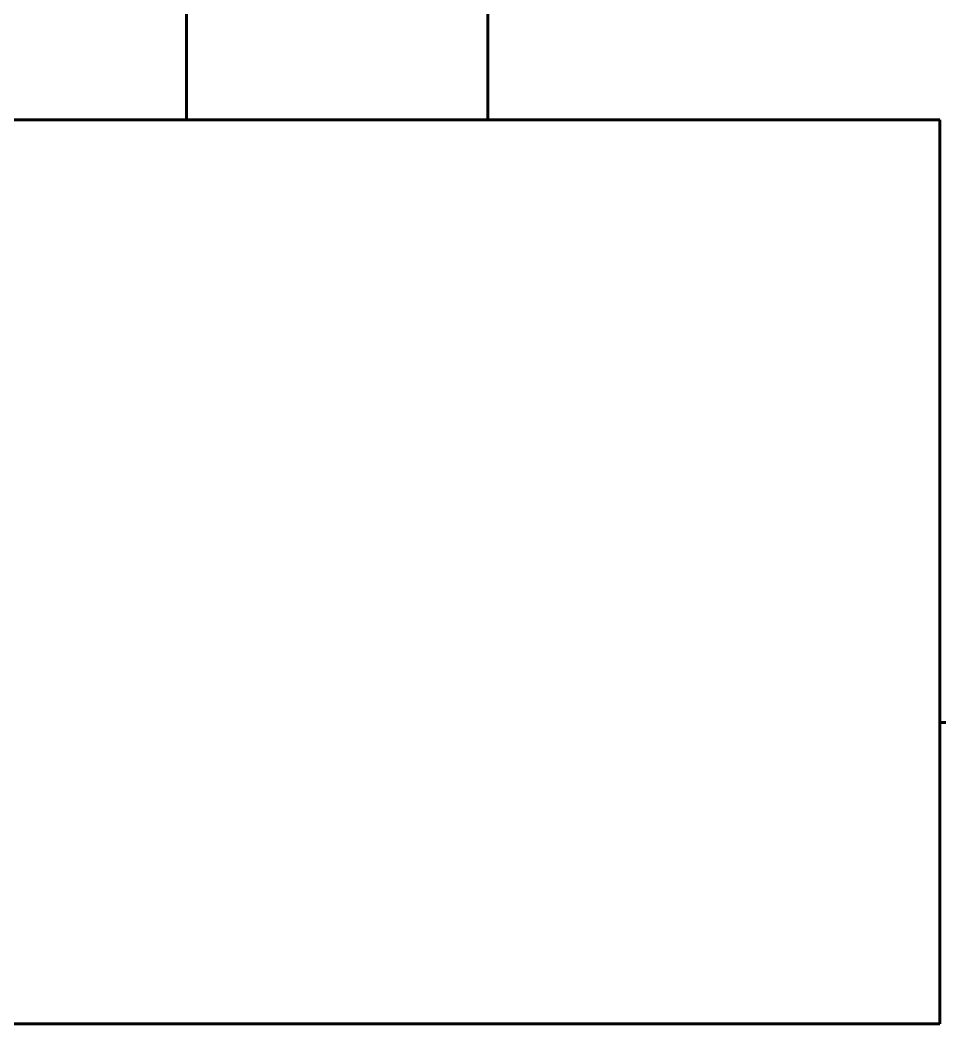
# Model space of a CAD drawing. Extents: x 0 to 297, y 0 to 292.
# Drawn here: x 216.812 to 218.338, y 63.786 to 65.451 of the extents above; entities that cross this region are included whole.
import ezdxf

# ---------------------------------------------------------------- set-up
doc = ezdxf.new("R2010")
doc.units = 0
doc.header["$MEASUREMENT"] = 0
doc.linetypes.add('K5LT_BASIC', pattern=[0])
doc.layers.add('Системный слой', color=7, linetype='Continuous')

# ---------------------------------------------------------------- blocks, each defined once
blk = doc.blocks.new('*U')
at = {"layer": 'Системный слой', "linetype": 'K5LT_BASIC', "lineweight": 60}
for p, q in [((218.3378, 65.2856), (216.3378, 65.2856)), ((218.3378, 65.2856), (216.3378, 65.2856)), ((218.3378, 65.2856), (216.3378, 65.2856)), ((218.3378, 65.2856), (216.3378, 65.2856)), ((218.3378, 63.7856), (218.3378, 65.2856)), ((218.3378, 63.7856), (218.3378, 65.2856)), ((218.3378, 63.7856), (218.3378, 65.2856)), ((218.3378, 63.7856), (218.3378, 65.2856)), ((216.3378, 63.7856), (218.3378, 63.7856)), ((216.3378, 63.7856), (218.3378, 63.7856)), ((216.3378, 63.7856), (218.3378, 63.7856)), ((216.3378, 63.7856), (218.3378, 63.7856))]:
    blk.add_line(p, q, dxfattribs=at)

msp = doc.modelspace()

# ---------------------------------------------------------------- linework, layer by layer
at = {"layer": 'Системный слой', "linetype": 'K5LT_BASIC', "lineweight": 60}
for p, q in [((217.0876, 65.2856), (217.0876, 85.2856)), ((217.5876, 65.2853), (217.5876, 85.2856)), ((217.0876, 78.2853), (217.0876, 65.2856)), ((217.5876, 65.2853), (217.5876, 78.2853)), ((218.3378, 65.2856), (216.3378, 65.2856)), ((216.3378, 65.2856), (218.3378, 65.2856)), ((218.3378, 65.2856), (216.3378, 65.2856)), ((216.3378, 65.2856), (218.3378, 65.2856)), ((216.3378, 65.2856), (218.3378, 65.2856)), ((218.3378, 65.2856), (216.3378, 65.2856)), ((216.3378, 65.2856), (218.3378, 65.2856)), ((216.3378, 65.2856), (218.3378, 65.2856)), ((218.3378, 65.2856), (218.3378, 63.7856)), ((218.3378, 65.2856), (218.3378, 63.7856)), ((218.3378, 65.2856), (218.3378, 63.7856)), ((218.3378, 65.2856), (218.3378, 63.7856)), ((218.3378, 65.2856), (218.3378, 63.7856)), ((218.3378, 65.2856), (218.3378, 63.7856)), ((218.3378, 65.2856), (218.3378, 63.7856)), ((218.3378, 65.2856), (218.3378, 63.7856)), ((218.3378, 65.2856), (218.3378, 63.7856)), ((218.3378, 65.2856), (218.3378, 63.7856)), ((218.3378, 65.2856), (218.3378, 63.7856)), ((224.3378, 64.2856), (218.3378, 64.2856)), ((218.3378, 63.7856), (216.3378, 63.7856)), ((216.3378, 63.7856), (218.3378, 63.7856)), ((218.3378, 63.7856), (216.3378, 63.7856)), ((218.3378, 63.7856), (216.3378, 63.7856)), ((216.3378, 63.7856), (218.3378, 63.7856)), ((218.3378, 63.7856), (216.3378, 63.7856)), ((216.3378, 63.7856), (218.3378, 63.7856)), ((218.3378, 63.7856), (216.3378, 63.7856)), ((216.3378, 63.7856), (218.3378, 63.7856)), ((218.3378, 63.7856), (216.3378, 63.7856)), ((216.3378, 63.7856), (218.3378, 63.7856)), ((217.5878, 63.7856), (216.8378, 63.7856)), ((217.5878, 63.7856), (216.8378, 63.7856)), ((217.5878, 63.7856), (216.8378, 63.7856)), ((217.5878, 63.7856), (216.8378, 63.7856)), ((217.5878, 63.7856), (216.8378, 63.7856))]:
    msp.add_line(p, q, dxfattribs=at)

# ---------------------------------------------------------------- block references
at = {"layer": 'Системный слой'}
msp.add_blockref('*U', (0, 0), dxfattribs=at)
msp.add_blockref('*U', (0, 0), dxfattribs=at)
msp.add_blockref('*U', (0, 0), dxfattribs=at)
msp.add_blockref('*U', (0, 0), dxfattribs=at)
msp.add_blockref('*U', (0, 0), dxfattribs=at)
msp.add_blockref('*U', (0, 0), dxfattribs=at)
msp.add_blockref('*U', (0, 0), dxfattribs=at)
msp.add_blockref('*U', (0, 0), dxfattribs=at)
msp.add_blockref('*U', (0, 0), dxfattribs=at)
msp.add_blockref('*U', (0, 0), dxfattribs=at)
msp.add_blockref('*U', (0, 0), dxfattribs=at)
msp.add_blockref('*U', (0, 0), dxfattribs=at)
msp.add_blockref('*U', (0, 0), dxfattribs=at)
msp.add_blockref('*U', (0, 0), dxfattribs=at)
msp.add_blockref('*U', (0, 0), dxfattribs=at)
msp.add_blockref('*U', (0, 0), dxfattribs=at)
msp.add_blockref('*U', (0, 0), dxfattribs=at)
msp.add_blockref('*U', (0, 0), dxfattribs=at)
msp.add_blockref('*U', (0, 0), dxfattribs=at)
msp.add_blockref('*U', (0, 0), dxfattribs=at)
msp.add_blockref('*U', (0, 0), dxfattribs=at)
msp.add_blockref('*U', (0, 0), dxfattribs=at)
msp.add_blockref('*U', (0, 0), dxfattribs=at)
msp.add_blockref('*U', (0, 0), dxfattribs=at)
msp.add_blockref('*U', (0, 0), dxfattribs=at)
msp.add_blockref('*U', (0, 0), dxfattribs=at)
msp.add_blockref('*U', (0, 0), dxfattribs=at)
msp.add_blockref('*U', (0, 0), dxfattribs=at)
msp.add_blockref('*U', (0, 0), dxfattribs=at)
msp.add_blockref('*U', (0, 0), dxfattribs=at)
msp.add_blockref('*U', (0, 0), dxfattribs=at)
msp.add_blockref('*U', (0, 0), dxfattribs=at)
msp.add_blockref('*U', (0, 0), dxfattribs=at)
msp.add_blockref('*U', (0, 0), dxfattribs=at)
msp.add_blockref('*U', (0, 0), dxfattribs=at)
msp.add_blockref('*U', (0, 0), dxfattribs=at)
msp.add_blockref('*U', (0, 0), dxfattribs=at)
msp.add_blockref('*U', (0, 0), dxfattribs=at)
msp.add_blockref('*U', (0, 0), dxfattribs=at)
msp.add_blockref('*U', (0, 0), dxfattribs=at)
msp.add_blockref('*U', (0, 0), dxfattribs=at)
msp.add_blockref('*U', (0, 0), dxfattribs=at)
msp.add_blockref('*U', (0, 0), dxfattribs=at)
msp.add_blockref('*U', (0, 0), dxfattribs=at)
msp.add_blockref('*U', (0, 0), dxfattribs=at)
msp.add_blockref('*U', (0, 0), dxfattribs=at)
msp.add_blockref('*U', (0, 0), dxfattribs=at)
msp.add_blockref('*U', (0, 0), dxfattribs=at)
msp.add_blockref('*U', (0, 0), dxfattribs=at)
msp.add_blockref('*U', (0, 0), dxfattribs=at)
msp.add_blockref('*U', (0, 0), dxfattribs=at)
msp.add_blockref('*U', (0, 0), dxfattribs=at)
msp.add_blockref('*U', (0, 0), dxfattribs=at)
msp.add_blockref('*U', (0, 0), dxfattribs=at)
msp.add_blockref('*U', (0, 0), dxfattribs=at)
msp.add_blockref('*U', (0, 0), dxfattribs=at)
msp.add_blockref('*U', (0, 0), dxfattribs=at)
msp.add_blockref('*U', (0, 0), dxfattribs=at)
msp.add_blockref('*U', (0, 0), dxfattribs=at)
msp.add_blockref('*U', (0, 0), dxfattribs=at)
msp.add_blockref('*U', (0, 0), dxfattribs=at)
msp.add_blockref('*U', (0, 0), dxfattribs=at)
msp.add_blockref('*U', (0, 0), dxfattribs=at)
msp.add_blockref('*U', (0, 0), dxfattribs=at)
msp.add_blockref('*U', (0, 0), dxfattribs=at)
msp.add_blockref('*U', (0, 0), dxfattribs=at)
msp.add_blockref('*U', (0, 0), dxfattribs=at)
msp.add_blockref('*U', (0, 0), dxfattribs=at)
msp.add_blockref('*U', (0, 0), dxfattribs=at)
msp.add_blockref('*U', (0, 0), dxfattribs=at)
msp.add_blockref('*U', (0, 0), dxfattribs=at)
msp.add_blockref('*U', (0, 0), dxfattribs=at)
msp.add_blockref('*U', (0, 0), dxfattribs=at)
msp.add_blockref('*U', (0, 0), dxfattribs=at)
msp.add_blockref('*U', (0, 0), dxfattribs=at)
msp.add_blockref('*U', (0, 0), dxfattribs=at)
msp.add_blockref('*U', (0, 0), dxfattribs=at)
msp.add_blockref('*U', (0, 0), dxfattribs=at)
msp.add_blockref('*U', (0, 0), dxfattribs=at)
msp.add_blockref('*U', (0, 0), dxfattribs=at)
msp.add_blockref('*U', (0, 0), dxfattribs=at)
msp.add_blockref('*U', (0, 0), dxfattribs=at)
msp.add_blockref('*U', (0, 0), dxfattribs=at)
msp.add_blockref('*U', (0, 0), dxfattribs=at)
msp.add_blockref('*U', (0, 0), dxfattribs=at)
msp.add_blockref('*U', (0, 0), dxfattribs=at)
msp.add_blockref('*U', (0, 0), dxfattribs=at)
msp.add_blockref('*U', (0, 0), dxfattribs=at)
msp.add_blockref('*U', (0, 0), dxfattribs=at)
msp.add_blockref('*U', (0, 0), dxfattribs=at)
msp.add_blockref('*U', (0, 0), dxfattribs=at)
msp.add_blockref('*U', (0, 0), dxfattribs=at)
msp.add_blockref('*U', (0, 0), dxfattribs=at)
msp.add_blockref('*U', (0, 0), dxfattribs=at)
msp.add_blockref('*U', (0, 0), dxfattribs=at)
msp.add_blockref('*U', (0, 0), dxfattribs=at)
msp.add_blockref('*U', (0, 0), dxfattribs=at)
msp.add_blockref('*U', (0, 0), dxfattribs=at)
msp.add_blockref('*U', (0, 0), dxfattribs=at)
msp.add_blockref('*U', (0, 0), dxfattribs=at)
msp.add_blockref('*U', (0, 0), dxfattribs=at)
msp.add_blockref('*U', (0, 0), dxfattribs=at)
msp.add_blockref('*U', (0, 0), dxfattribs=at)
msp.add_blockref('*U', (0, 0), dxfattribs=at)
msp.add_blockref('*U', (0, 0), dxfattribs=at)
msp.add_blockref('*U', (0, 0), dxfattribs=at)
msp.add_blockref('*U', (0, 0), dxfattribs=at)
msp.add_blockref('*U', (0, 0), dxfattribs=at)
msp.add_blockref('*U', (0, 0), dxfattribs=at)
msp.add_blockref('*U', (0, 0), dxfattribs=at)
msp.add_blockref('*U', (0, 0), dxfattribs=at)
msp.add_blockref('*U', (0, 0), dxfattribs=at)
msp.add_blockref('*U', (0, 0), dxfattribs=at)
msp.add_blockref('*U', (0, 0), dxfattribs=at)
msp.add_blockref('*U', (0, 0), dxfattribs=at)
msp.add_blockref('*U', (0, 0), dxfattribs=at)
msp.add_blockref('*U', (0, 0), dxfattribs=at)
msp.add_blockref('*U', (0, 0), dxfattribs=at)
msp.add_blockref('*U', (0, 0), dxfattribs=at)
msp.add_blockref('*U', (0, 0), dxfattribs=at)
msp.add_blockref('*U', (0, 0), dxfattribs=at)
msp.add_blockref('*U', (0, 0), dxfattribs=at)
msp.add_blockref('*U', (0, 0), dxfattribs=at)
msp.add_blockref('*U', (0, 0), dxfattribs=at)
msp.add_blockref('*U', (0, 0), dxfattribs=at)
msp.add_blockref('*U', (0, 0), dxfattribs=at)
msp.add_blockref('*U', (0, 0), dxfattribs=at)
msp.add_blockref('*U', (0, 0), dxfattribs=at)
msp.add_blockref('*U', (0, 0), dxfattribs=at)
msp.add_blockref('*U', (0, 0), dxfattribs=at)
msp.add_blockref('*U', (0, 0), dxfattribs=at)
msp.add_blockref('*U', (0, 0), dxfattribs=at)
msp.add_blockref('*U', (0, 0), dxfattribs=at)
msp.add_blockref('*U', (0, 0), dxfattribs=at)
msp.add_blockref('*U', (0, 0), dxfattribs=at)
msp.add_blockref('*U', (0, 0), dxfattribs=at)
msp.add_blockref('*U', (0, 0), dxfattribs=at)
msp.add_blockref('*U', (0, 0), dxfattribs=at)
msp.add_blockref('*U', (0, 0), dxfattribs=at)
msp.add_blockref('*U', (0, 0), dxfattribs=at)
msp.add_blockref('*U', (0, 0), dxfattribs=at)
msp.add_blockref('*U', (0, 0), dxfattribs=at)
msp.add_blockref('*U', (0, 0), dxfattribs=at)
msp.add_blockref('*U', (0, 0), dxfattribs=at)
msp.add_blockref('*U', (0, 0), dxfattribs=at)
msp.add_blockref('*U', (0, 0), dxfattribs=at)
msp.add_blockref('*U', (0, 0), dxfattribs=at)
msp.add_blockref('*U', (0, 0), dxfattribs=at)
msp.add_blockref('*U', (0, 0), dxfattribs=at)
msp.add_blockref('*U', (0, 0), dxfattribs=at)
msp.add_blockref('*U', (0, 0), dxfattribs=at)
msp.add_blockref('*U', (0, 0), dxfattribs=at)
msp.add_blockref('*U', (0, 0), dxfattribs=at)
msp.add_blockref('*U', (0, 0), dxfattribs=at)
msp.add_blockref('*U', (0, 0), dxfattribs=at)
msp.add_blockref('*U', (0, 0), dxfattribs=at)
msp.add_blockref('*U', (0, 0), dxfattribs=at)
msp.add_blockref('*U', (0, 0), dxfattribs=at)
msp.add_blockref('*U', (0, 0), dxfattribs=at)
msp.add_blockref('*U', (0, 0), dxfattribs=at)
msp.add_blockref('*U', (0, 0), dxfattribs=at)
msp.add_blockref('*U', (0, 0), dxfattribs=at)
msp.add_blockref('*U', (0, 0), dxfattribs=at)
msp.add_blockref('*U', (0, 0), dxfattribs=at)
msp.add_blockref('*U', (0, 0), dxfattribs=at)
msp.add_blockref('*U', (0, 0), dxfattribs=at)
msp.add_blockref('*U', (0, 0), dxfattribs=at)
msp.add_blockref('*U', (0, 0), dxfattribs=at)
msp.add_blockref('*U', (0, 0), dxfattribs=at)
msp.add_blockref('*U', (0, 0), dxfattribs=at)
msp.add_blockref('*U', (0, 0), dxfattribs=at)
msp.add_blockref('*U', (0, 0), dxfattribs=at)
msp.add_blockref('*U', (0, 0), dxfattribs=at)
msp.add_blockref('*U', (0, 0), dxfattribs=at)
msp.add_blockref('*U', (0, 0), dxfattribs=at)
msp.add_blockref('*U', (0, 0), dxfattribs=at)
msp.add_blockref('*U', (0, 0), dxfattribs=at)
msp.add_blockref('*U', (0, 0), dxfattribs=at)
msp.add_blockref('*U', (0, 0), dxfattribs=at)
msp.add_blockref('*U', (0, 0), dxfattribs=at)
msp.add_blockref('*U', (0, 0), dxfattribs=at)
msp.add_blockref('*U', (0, 0), dxfattribs=at)
msp.add_blockref('*U', (0, 0), dxfattribs=at)
msp.add_blockref('*U', (0, 0), dxfattribs=at)
msp.add_blockref('*U', (0, 0), dxfattribs=at)
msp.add_blockref('*U', (0, 0), dxfattribs=at)
msp.add_blockref('*U', (0, 0), dxfattribs=at)
msp.add_blockref('*U', (0, 0), dxfattribs=at)
msp.add_blockref('*U', (0, 0), dxfattribs=at)
msp.add_blockref('*U', (0, 0), dxfattribs=at)
msp.add_blockref('*U', (0, 0), dxfattribs=at)
msp.add_blockref('*U', (0, 0), dxfattribs=at)
msp.add_blockref('*U', (0, 0), dxfattribs=at)
msp.add_blockref('*U', (0, 0), dxfattribs=at)
msp.add_blockref('*U', (0, 0), dxfattribs=at)
msp.add_blockref('*U', (0, 0), dxfattribs=at)
msp.add_blockref('*U', (0, 0), dxfattribs=at)
msp.add_blockref('*U', (0, 0), dxfattribs=at)
msp.add_blockref('*U', (0, 0), dxfattribs=at)
msp.add_blockref('*U', (0, 0), dxfattribs=at)
msp.add_blockref('*U', (0, 0), dxfattribs=at)
msp.add_blockref('*U', (0, 0), dxfattribs=at)
msp.add_blockref('*U', (0, 0), dxfattribs=at)
msp.add_blockref('*U', (0, 0), dxfattribs=at)
msp.add_blockref('*U', (0, 0), dxfattribs=at)
msp.add_blockref('*U', (0, 0), dxfattribs=at)
msp.add_blockref('*U', (0, 0), dxfattribs=at)
msp.add_blockref('*U', (0, 0), dxfattribs=at)
msp.add_blockref('*U', (0, 0), dxfattribs=at)
msp.add_blockref('*U', (0, 0), dxfattribs=at)
msp.add_blockref('*U', (0, 0), dxfattribs=at)
msp.add_blockref('*U', (0, 0), dxfattribs=at)
msp.add_blockref('*U', (0, 0), dxfattribs=at)
msp.add_blockref('*U', (0, 0), dxfattribs=at)
msp.add_blockref('*U', (0, 0), dxfattribs=at)
msp.add_blockref('*U', (0, 0), dxfattribs=at)
msp.add_blockref('*U', (0, 0), dxfattribs=at)
msp.add_blockref('*U', (0, 0), dxfattribs=at)
msp.add_blockref('*U', (0, 0), dxfattribs=at)
msp.add_blockref('*U', (0, 0), dxfattribs=at)
msp.add_blockref('*U', (0, 0), dxfattribs=at)
msp.add_blockref('*U', (0, 0), dxfattribs=at)
msp.add_blockref('*U', (0, 0), dxfattribs=at)
msp.add_blockref('*U', (0, 0), dxfattribs=at)
msp.add_blockref('*U', (0, 0), dxfattribs=at)
msp.add_blockref('*U', (0, 0), dxfattribs=at)
msp.add_blockref('*U', (0, 0), dxfattribs=at)
msp.add_blockref('*U', (0, 0), dxfattribs=at)
msp.add_blockref('*U', (0, 0), dxfattribs=at)
msp.add_blockref('*U', (0, 0), dxfattribs=at)
msp.add_blockref('*U', (0, 0), dxfattribs=at)
msp.add_blockref('*U', (0, 0), dxfattribs=at)
msp.add_blockref('*U', (0, 0), dxfattribs=at)
msp.add_blockref('*U', (0, 0), dxfattribs=at)
msp.add_blockref('*U', (0, 0), dxfattribs=at)
msp.add_blockref('*U', (0, 0), dxfattribs=at)
msp.add_blockref('*U', (0, 0), dxfattribs=at)
msp.add_blockref('*U', (0, 0), dxfattribs=at)
msp.add_blockref('*U', (0, 0), dxfattribs=at)
msp.add_blockref('*U', (0, 0), dxfattribs=at)
msp.add_blockref('*U', (0, 0), dxfattribs=at)
msp.add_blockref('*U', (0, 0), dxfattribs=at)
msp.add_blockref('*U', (0, 0), dxfattribs=at)
msp.add_blockref('*U', (0, 0), dxfattribs=at)
msp.add_blockref('*U', (0, 0), dxfattribs=at)
msp.add_blockref('*U', (0, 0), dxfattribs=at)
msp.add_blockref('*U', (0, 0), dxfattribs=at)
msp.add_blockref('*U', (0, 0), dxfattribs=at)
msp.add_blockref('*U', (0, 0), dxfattribs=at)
msp.add_blockref('*U', (0, 0), dxfattribs=at)
msp.add_blockref('*U', (0, 0), dxfattribs=at)
msp.add_blockref('*U', (0, 0), dxfattribs=at)
msp.add_blockref('*U', (0, 0), dxfattribs=at)
msp.add_blockref('*U', (0, 0), dxfattribs=at)
msp.add_blockref('*U', (0, 0), dxfattribs=at)
msp.add_blockref('*U', (0, 0), dxfattribs=at)
msp.add_blockref('*U', (0, 0), dxfattribs=at)
msp.add_blockref('*U', (0, 0), dxfattribs=at)
msp.add_blockref('*U', (0, 0), dxfattribs=at)
msp.add_blockref('*U', (0, 0), dxfattribs=at)
msp.add_blockref('*U', (0, 0), dxfattribs=at)
msp.add_blockref('*U', (0, 0), dxfattribs=at)
msp.add_blockref('*U', (0, 0), dxfattribs=at)
msp.add_blockref('*U', (0, 0), dxfattribs=at)
msp.add_blockref('*U', (0, 0), dxfattribs=at)
msp.add_blockref('*U', (0, 0), dxfattribs=at)
msp.add_blockref('*U', (0, 0), dxfattribs=at)
msp.add_blockref('*U', (0, 0), dxfattribs=at)
msp.add_blockref('*U', (0, 0), dxfattribs=at)
msp.add_blockref('*U', (0, 0), dxfattribs=at)
msp.add_blockref('*U', (0, 0), dxfattribs=at)
msp.add_blockref('*U', (0, 0), dxfattribs=at)
msp.add_blockref('*U', (0, 0), dxfattribs=at)
msp.add_blockref('*U', (0, 0), dxfattribs=at)
msp.add_blockref('*U', (0, 0), dxfattribs=at)
msp.add_blockref('*U', (0, 0), dxfattribs=at)
msp.add_blockref('*U', (0, 0), dxfattribs=at)
msp.add_blockref('*U', (0, 0), dxfattribs=at)
msp.add_blockref('*U', (0, 0), dxfattribs=at)
msp.add_blockref('*U', (0, 0), dxfattribs=at)
msp.add_blockref('*U', (0, 0), dxfattribs=at)
msp.add_blockref('*U', (0, 0), dxfattribs=at)
msp.add_blockref('*U', (0, 0), dxfattribs=at)
msp.add_blockref('*U', (0, 0), dxfattribs=at)
msp.add_blockref('*U', (0, 0), dxfattribs=at)
msp.add_blockref('*U', (0, 0), dxfattribs=at)
msp.add_blockref('*U', (0, 0), dxfattribs=at)
msp.add_blockref('*U', (0, 0), dxfattribs=at)
msp.add_blockref('*U', (0, 0), dxfattribs=at)
msp.add_blockref('*U', (0, 0), dxfattribs=at)
msp.add_blockref('*U', (0, 0), dxfattribs=at)
msp.add_blockref('*U', (0, 0), dxfattribs=at)
msp.add_blockref('*U', (0, 0), dxfattribs=at)
msp.add_blockref('*U', (0, 0), dxfattribs=at)
msp.add_blockref('*U', (0, 0), dxfattribs=at)
msp.add_blockref('*U', (0, 0), dxfattribs=at)
msp.add_blockref('*U', (0, 0), dxfattribs=at)
msp.add_blockref('*U', (0, 0), dxfattribs=at)
msp.add_blockref('*U', (0, 0), dxfattribs=at)
msp.add_blockref('*U', (0, 0), dxfattribs=at)
msp.add_blockref('*U', (0, 0), dxfattribs=at)
msp.add_blockref('*U', (0, 0), dxfattribs=at)
msp.add_blockref('*U', (0, 0), dxfattribs=at)
msp.add_blockref('*U', (0, 0), dxfattribs=at)
msp.add_blockref('*U', (0, 0), dxfattribs=at)
msp.add_blockref('*U', (0, 0), dxfattribs=at)
msp.add_blockref('*U', (0, 0), dxfattribs=at)
msp.add_blockref('*U', (0, 0), dxfattribs=at)
msp.add_blockref('*U', (0, 0), dxfattribs=at)
msp.add_blockref('*U', (0, 0), dxfattribs=at)
msp.add_blockref('*U', (0, 0), dxfattribs=at)
msp.add_blockref('*U', (0, 0), dxfattribs=at)
msp.add_blockref('*U', (0, 0), dxfattribs=at)
msp.add_blockref('*U', (0, 0), dxfattribs=at)
msp.add_blockref('*U', (0, 0), dxfattribs=at)
msp.add_blockref('*U', (0, 0), dxfattribs=at)
msp.add_blockref('*U', (0, 0), dxfattribs=at)
msp.add_blockref('*U', (0, 0), dxfattribs=at)
msp.add_blockref('*U', (0, 0), dxfattribs=at)
msp.add_blockref('*U', (0, 0), dxfattribs=at)
msp.add_blockref('*U', (0, 0), dxfattribs=at)
msp.add_blockref('*U', (0, 0), dxfattribs=at)
msp.add_blockref('*U', (0, 0), dxfattribs=at)
msp.add_blockref('*U', (0, 0), dxfattribs=at)
msp.add_blockref('*U', (0, 0), dxfattribs=at)
msp.add_blockref('*U', (0, 0), dxfattribs=at)
msp.add_blockref('*U', (0, 0), dxfattribs=at)
msp.add_blockref('*U', (0, 0), dxfattribs=at)
msp.add_blockref('*U', (0, 0), dxfattribs=at)
msp.add_blockref('*U', (0, 0), dxfattribs=at)
msp.add_blockref('*U', (0, 0), dxfattribs=at)
msp.add_blockref('*U', (0, 0), dxfattribs=at)
msp.add_blockref('*U', (0, 0), dxfattribs=at)
msp.add_blockref('*U', (0, 0), dxfattribs=at)
msp.add_blockref('*U', (0, 0), dxfattribs=at)
msp.add_blockref('*U', (0, 0), dxfattribs=at)
msp.add_blockref('*U', (0, 0), dxfattribs=at)
msp.add_blockref('*U', (0, 0), dxfattribs=at)
msp.add_blockref('*U', (0, 0), dxfattribs=at)
msp.add_blockref('*U', (0, 0), dxfattribs=at)
msp.add_blockref('*U', (0, 0), dxfattribs=at)
msp.add_blockref('*U', (0, 0), dxfattribs=at)
msp.add_blockref('*U', (0, 0), dxfattribs=at)
msp.add_blockref('*U', (0, 0), dxfattribs=at)
msp.add_blockref('*U', (0, 0), dxfattribs=at)
msp.add_blockref('*U', (0, 0), dxfattribs=at)
msp.add_blockref('*U', (0, 0), dxfattribs=at)
msp.add_blockref('*U', (0, 0), dxfattribs=at)
msp.add_blockref('*U', (0, 0), dxfattribs=at)
msp.add_blockref('*U', (0, 0), dxfattribs=at)
msp.add_blockref('*U', (0, 0), dxfattribs=at)
msp.add_blockref('*U', (0, 0), dxfattribs=at)
msp.add_blockref('*U', (0, 0), dxfattribs=at)
msp.add_blockref('*U', (0, 0), dxfattribs=at)
msp.add_blockref('*U', (0, 0), dxfattribs=at)
msp.add_blockref('*U', (0, 0), dxfattribs=at)
msp.add_blockref('*U', (0, 0), dxfattribs=at)
msp.add_blockref('*U', (0, 0), dxfattribs=at)
msp.add_blockref('*U', (0, 0), dxfattribs=at)
msp.add_blockref('*U', (0, 0), dxfattribs=at)
msp.add_blockref('*U', (0, 0), dxfattribs=at)
msp.add_blockref('*U', (0, 0), dxfattribs=at)
msp.add_blockref('*U', (0, 0), dxfattribs=at)
msp.add_blockref('*U', (0, 0), dxfattribs=at)
msp.add_blockref('*U', (0, 0), dxfattribs=at)
msp.add_blockref('*U', (0, 0), dxfattribs=at)
msp.add_blockref('*U', (0, 0), dxfattribs=at)
msp.add_blockref('*U', (0, 0), dxfattribs=at)
msp.add_blockref('*U', (0, 0), dxfattribs=at)
msp.add_blockref('*U', (0, 0), dxfattribs=at)
msp.add_blockref('*U', (0, 0), dxfattribs=at)
msp.add_blockref('*U', (0, 0), dxfattribs=at)
msp.add_blockref('*U', (0, 0), dxfattribs=at)
msp.add_blockref('*U', (0, 0), dxfattribs=at)
msp.add_blockref('*U', (0, 0), dxfattribs=at)
msp.add_blockref('*U', (0, 0), dxfattribs=at)
msp.add_blockref('*U', (0, 0), dxfattribs=at)
msp.add_blockref('*U', (0, 0), dxfattribs=at)
msp.add_blockref('*U', (0, 0), dxfattribs=at)
msp.add_blockref('*U', (0, 0), dxfattribs=at)
msp.add_blockref('*U', (0, 0), dxfattribs=at)
msp.add_blockref('*U', (0, 0), dxfattribs=at)
msp.add_blockref('*U', (0, 0), dxfattribs=at)
msp.add_blockref('*U', (0, 0), dxfattribs=at)
msp.add_blockref('*U', (0, 0), dxfattribs=at)
msp.add_blockref('*U', (0, 0), dxfattribs=at)
msp.add_blockref('*U', (0, 0), dxfattribs=at)
msp.add_blockref('*U', (0, 0), dxfattribs=at)
msp.add_blockref('*U', (0, 0), dxfattribs=at)
msp.add_blockref('*U', (0, 0), dxfattribs=at)
msp.add_blockref('*U', (0, 0), dxfattribs=at)
msp.add_blockref('*U', (0, 0), dxfattribs=at)
msp.add_blockref('*U', (0, 0), dxfattribs=at)
msp.add_blockref('*U', (0, 0), dxfattribs=at)
msp.add_blockref('*U', (0, 0), dxfattribs=at)
msp.add_blockref('*U', (0, 0), dxfattribs=at)
msp.add_blockref('*U', (0, 0), dxfattribs=at)
msp.add_blockref('*U', (0, 0), dxfattribs=at)
msp.add_blockref('*U', (0, 0), dxfattribs=at)
msp.add_blockref('*U', (0, 0), dxfattribs=at)
msp.add_blockref('*U', (0, 0), dxfattribs=at)
msp.add_blockref('*U', (0, 0), dxfattribs=at)
msp.add_blockref('*U', (0, 0), dxfattribs=at)
msp.add_blockref('*U', (0, 0), dxfattribs=at)
msp.add_blockref('*U', (0, 0), dxfattribs=at)
msp.add_blockref('*U', (0, 0), dxfattribs=at)
msp.add_blockref('*U', (0, 0), dxfattribs=at)
msp.add_blockref('*U', (0, 0), dxfattribs=at)
msp.add_blockref('*U', (0, 0), dxfattribs=at)
msp.add_blockref('*U', (0, 0), dxfattribs=at)
msp.add_blockref('*U', (0, 0), dxfattribs=at)
msp.add_blockref('*U', (0, 0), dxfattribs=at)
msp.add_blockref('*U', (0, 0), dxfattribs=at)
msp.add_blockref('*U', (0, 0), dxfattribs=at)
msp.add_blockref('*U', (0, 0), dxfattribs=at)
msp.add_blockref('*U', (0, 0), dxfattribs=at)
msp.add_blockref('*U', (0, 0), dxfattribs=at)
msp.add_blockref('*U', (0, 0), dxfattribs=at)
msp.add_blockref('*U', (0, 0), dxfattribs=at)
msp.add_blockref('*U', (0, 0), dxfattribs=at)
msp.add_blockref('*U', (0, 0), dxfattribs=at)

doc.saveas('drawing.dxf')
